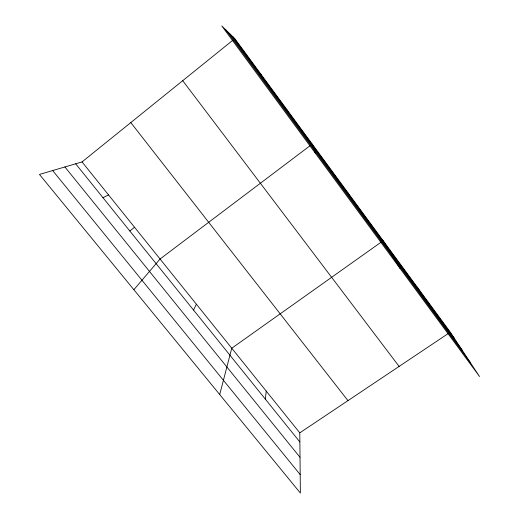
<?xml version="1.0" encoding="UTF-8"?>
<svg xmlns="http://www.w3.org/2000/svg" width="519" height="519" viewBox="0 0 519 519"><rect width="100%" height="100%" fill="white"/><g stroke="black" fill="none" stroke-linecap="round" stroke-linejoin="round"><path stroke-width="0.78" d="M265.371 399.182L266.215 391.086M219.706 394.55L231.759 348.217L381.206 242.107M193.535 310.051L196.39 304.205M133.87 289.719L160.066 259.007L310.31 145.534M286.624 109.963L286.923 109.632M82.034 161.928L299.787 432.859L300.365 493.05L39.463 174.423L82.034 161.928L232.934 40.158M129.815 230.994L134.544 227.251M299.787 432.859L448.312 333.503M103.002 197.72L108.536 194.897M260.025 73.737L261.128 74.489M52.653 170.55L300.19 474.6M64.894 166.956L300.021 457.317M75.657 163.796L299.878 441.993M130.801 122.575L347.957 400.636M182.714 80.685L399.105 366.42M225.862 29.907L470.519 362.865M232.882 36.758L454.702 338.862M229.606 33.566L462.118 350.117M417.179 287.072L420.688 292.541M383.158 240.719L400.162 268.583M348.184 193.081L349.728 195.897M312.217 144.094L315.396 153.267M234.809 38.646L221.801 25.95L479.537 376.547L450.297 332.179L234.809 38.646"/></g></svg>
